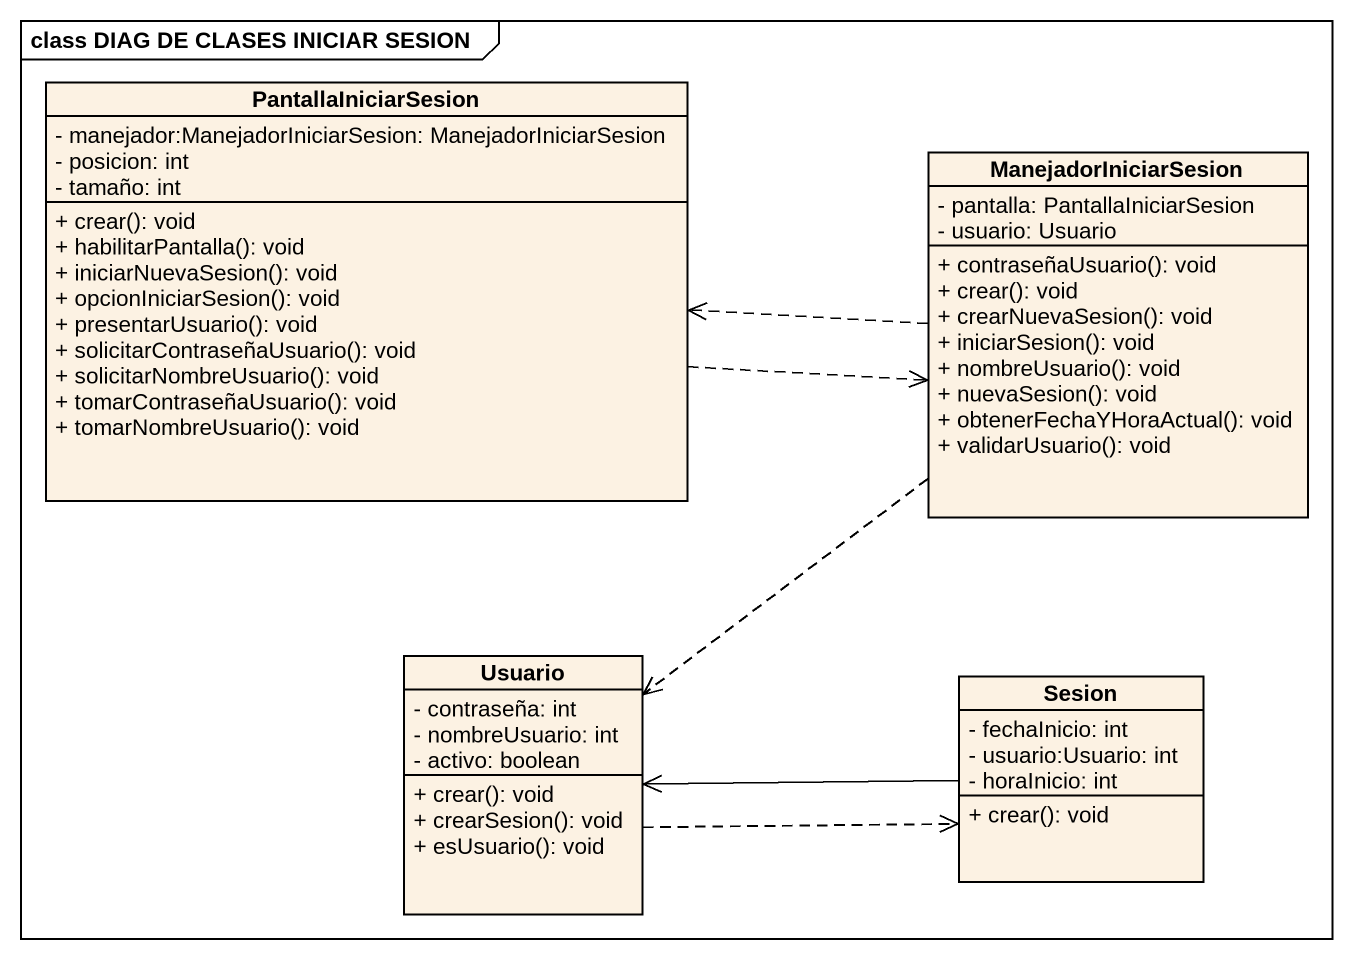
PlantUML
@startuml
mainframe class DIAG DE CLASES INICIAR SESION
hide circle
hide empty members
skinparam classAttributeIconSize 0
class PantallaIniciarSesion {
  - manejador:ManejadorIniciarSesion: ManejadorIniciarSesion
  - posicion: int
  - tamaño: int
  + crear(): void
  + habilitarPantalla(): void
  + iniciarNuevaSesion(): void
  + opcionIniciarSesion(): void
  + presentarUsuario(): void
  + solicitarContraseñaUsuario(): void
  + solicitarNombreUsuario(): void
  + tomarContraseñaUsuario(): void
  + tomarNombreUsuario(): void
}
class ManejadorIniciarSesion {
  - pantalla: PantallaIniciarSesion
  - usuario: Usuario
  + contraseñaUsuario(): void
  + crear(): void
  + crearNuevaSesion(): void
  + iniciarSesion(): void
  + nombreUsuario(): void
  + nuevaSesion(): void
  + obtenerFechaYHoraActual(): void
  + validarUsuario(): void
}
class Usuario {
  - contraseña: int
  - nombreUsuario: int
  - activo: boolean
  + crear(): void
  + crearSesion(): void
  + esUsuario(): void
}
class Sesion {
  - fechaInicio: int
  - usuario:Usuario: int
  - horaInicio: int
  + crear(): void
}
PantallaIniciarSesion .right.> ManejadorIniciarSesion
ManejadorIniciarSesion .left.> PantallaIniciarSesion
ManejadorIniciarSesion ..> Usuario
Usuario .right.> Sesion
Sesion -left-> Usuario
@enduml
